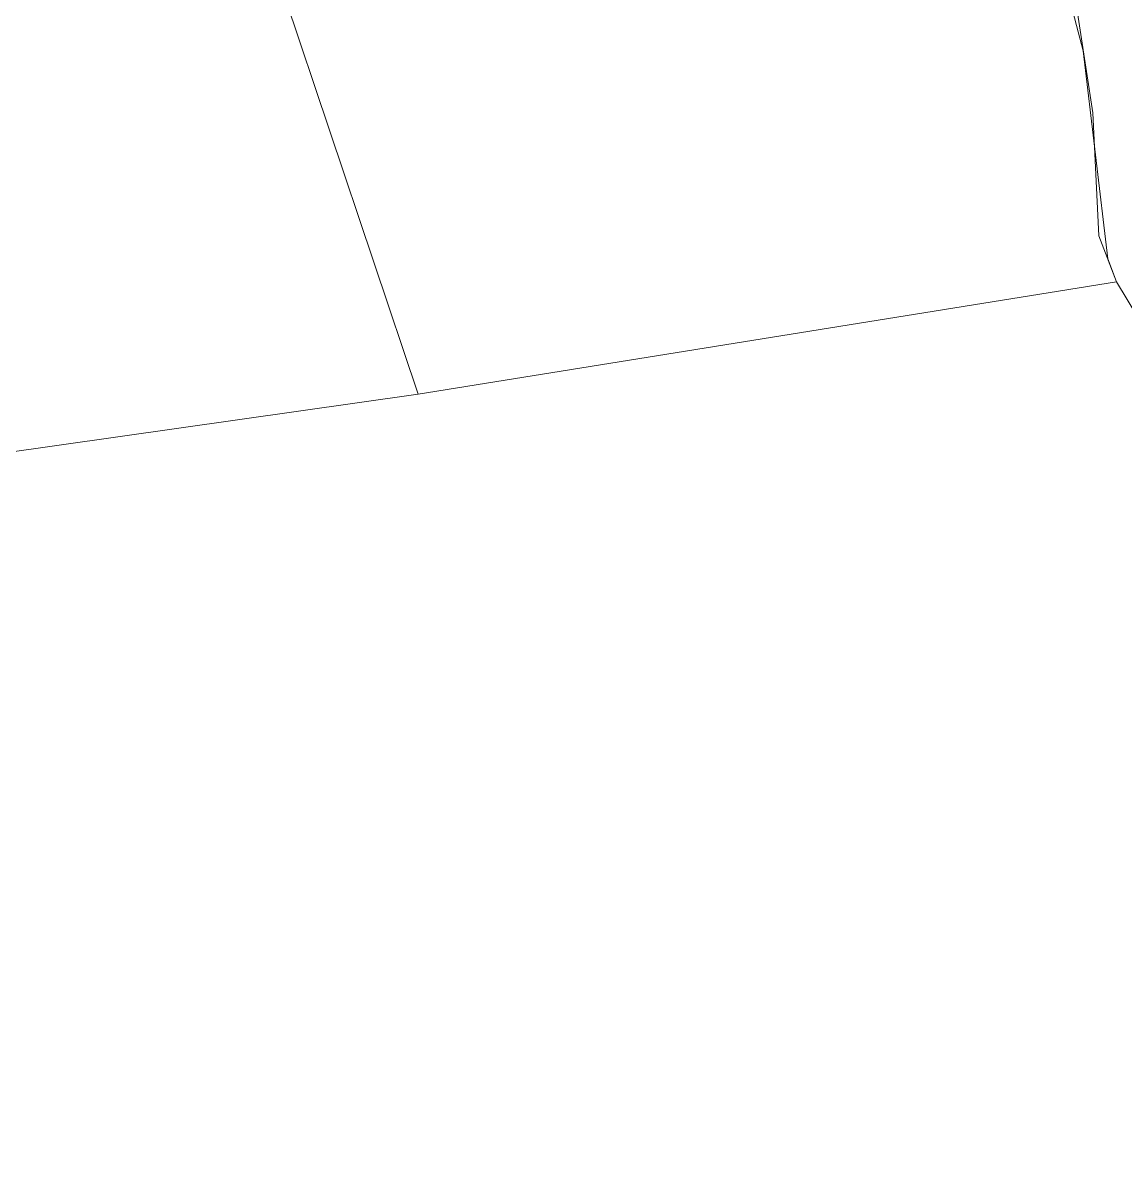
# Model space of a CAD drawing. Header units: millimetres. Extents: x 605783 to 623458, y 1302882 to 1324924.
# Drawn here: x 619532 to 619726, y 1321617.1 to 1321817.4 of the extents above; entities that cross this region are included whole.
import ezdxf

# ---------------------------------------------------------------- set-up
doc = ezdxf.new("R2010")
doc.units = ezdxf.units.MM
doc.layers.add('2', color=7, linetype='Continuous')
doc.layers.add('CVL_CUADCON_LIN', color=8, linetype='Continuous')

msp = doc.modelspace()

# ---------------------------------------------------------------- linework, layer by layer
at = {"layer": '2', "color": 1, "lineweight": 5}
for p, q in [((619522.19928, 1321988.32148), (619601.60028, 1321752.04148)), ((619601.60028, 1321752.04148), (619724.48128, 1321771.80148)), ((619505.62628, 1321738.42248), (619601.60028, 1321752.04148))]:
    msp.add_line(p, q, dxfattribs=at)
for points in [[(619724.48128, 1321771.80148), (619721.41028, 1321779.93148), (619720.33428, 1321801.53648), (619716.97128, 1321823.39148), (619710.82228, 1321842.19248), (619696.51328, 1321872.67448), (619682.47328, 1321897.56348), (619665.90028, 1321920.16248), (619647.54428, 1321944.53648), (619630.72528, 1321964.08348), (619616.72128, 1321976.26348), (619601.43228, 1321993.77948)], [(619865.47228, 1321491.64048), (619858.05828, 1321508.66048), (619847.29228, 1321543.72248), (619832.21728, 1321575.72848), (619823.01728, 1321595.79548), (619804.68728, 1321610.76548), (619779.48828, 1321629.53748), (619767.76328, 1321644.26248), (619757.29228, 1321664.83648), (619752.91928, 1321684.40248), (619750.82528, 1321706.76848), (619748.22828, 1321727.09948), (619738.00528, 1321749.45348), (619724.48128, 1321771.80148)]]:
    msp.add_lwpolyline(points, dxfattribs=at)
at = {"layer": 'CVL_CUADCON_LIN', "color": 1, "lineweight": 5, "ltscale": 0.5, "flags": 128}
msp.add_lwpolyline([(619724.48128, 1321771.80148), (619722.94578, 1321775.86648), (619718.65278, 1321812.46398), (619710.82228, 1321842.19248), (619682.47328, 1321897.56348), (619665.90028, 1321920.16248), (619639.13478, 1321954.30998), (619622.61174, 1321971.14024)], dxfattribs=at)

doc.saveas('drawing.dxf')
